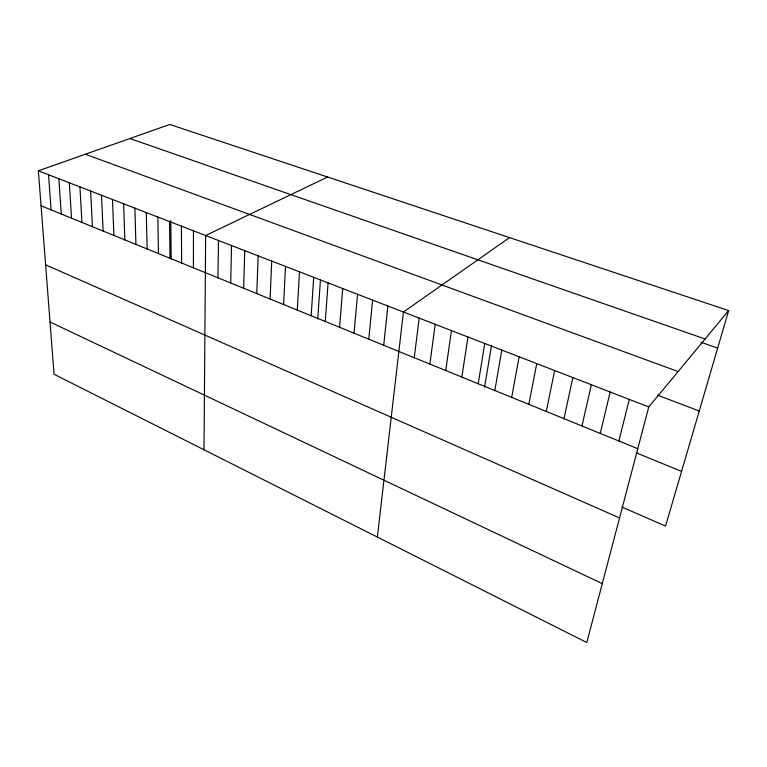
<?xml version="1.0" encoding="UTF-8"?>
<svg xmlns="http://www.w3.org/2000/svg" width="767" height="767" viewBox="0 0 767 767"><rect width="100%" height="100%" fill="white"/><g stroke="black" fill="none" stroke-linecap="round" stroke-linejoin="round"><path stroke-width="1.15" d="M193.418 267.808L193.466 230.809M204.003 449.769L205.652 235.527L327.576 177.014M217.953 277.798L218.499 240.493M230.723 282.994L231.519 245.536M243.666 288.267L244.731 250.646M256.792 293.608L258.134 255.823M270.099 299.025L271.719 261.087M283.589 304.518L285.506 266.417M297.28 310.089L299.494 271.825M311.172 315.745L313.693 277.318M317.739 318.823L320.453 279.715M325.256 321.478L328.094 282.889M339.551 327.298L342.715 288.545M354.047 333.194L357.547 294.288M368.764 339.187L372.609 300.108M383.701 345.265L387.901 306.023M377.364 537.073L403.423 312.025L509.537 237.607M414.247 357.7L419.185 318.123M429.875 364.066L435.196 324.316M445.732 370.519L451.456 330.615M461.839 377.076L467.975 337.001M478.205 383.74L484.754 343.491M484.581 387.172L491.474 345.85M494.82 390.499L501.81 350.088M511.694 397.373L519.134 356.789M528.846 404.353L536.747 363.606M546.277 411.448L554.646 370.528M563.985 418.657L572.853 377.565M581.98 425.982L591.357 384.727M600.273 433.432L610.168 392.004M618.873 440.996L629.304 399.406M728.65 310.577L648.767 406.941L586.784 642.535L54.064 374.267L38.35 170.811L169.785 124.465L728.65 310.577L665.555 526.066L621.941 507.064M129.891 138.53L705.094 338.995M700.961 342.274L717.653 348.132M85.358 154.234L678.095 371.554M657.472 395.13L699.245 411.016M38.35 170.811L648.767 406.941M41.054 205.786L637.78 448.695M636.198 452.808L681.575 471.369M45.608 264.816L619.563 517.955M50.028 321.996L602.277 583.649M48.551 174.751L51.092 209.87M58.877 178.749L61.245 214.012M69.337 182.795L71.523 218.192M79.921 186.889L81.935 222.43M90.631 191.031L92.462 226.716M101.484 195.23L103.123 231.059M112.471 199.478L113.919 235.45M123.602 203.782L124.858 239.898M134.877 208.145L135.922 244.405M146.286 212.564L147.13 248.968M157.849 217.032L158.481 253.589M170.792 220.781L171.194 259.141M169.565 221.567L169.977 258.268M181.434 226.16L181.616 263.014"/></g></svg>
